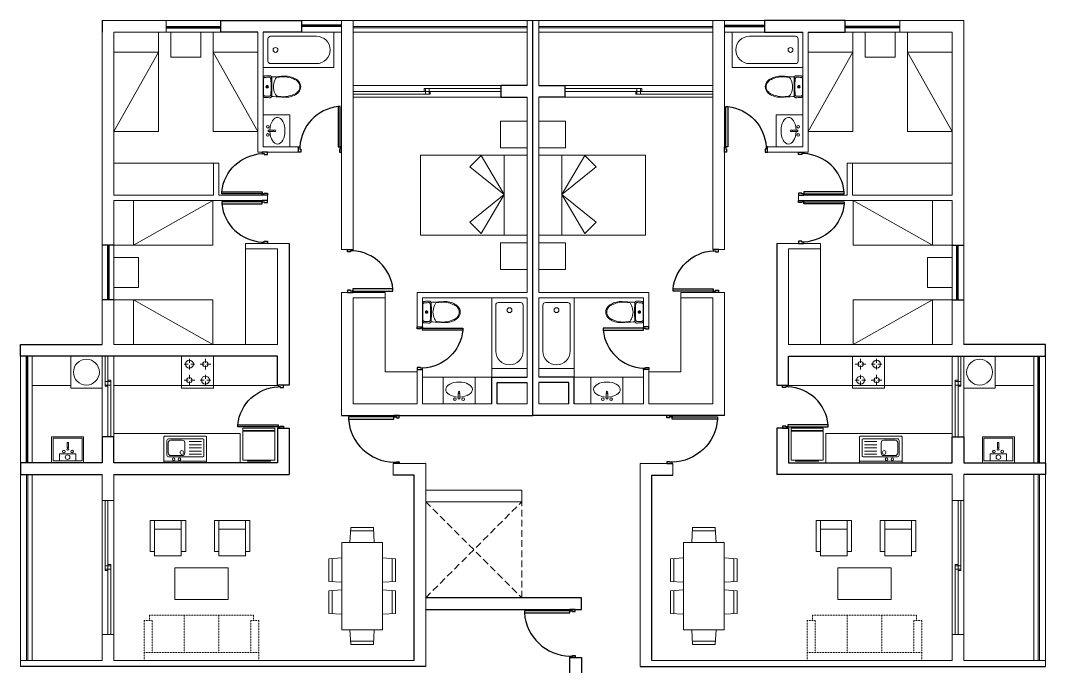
# Model space of a CAD drawing. Header units: inches. Extents: x -1527 to 2005, y 44 to 5900.
# Drawn here: x 83 to 2005, y 4688 to 5900 of the extents above; entities that cross this region are included whole.
import ezdxf

# ---------------------------------------------------------------- set-up
doc = ezdxf.new("R2010")
doc.units = ezdxf.units.IN
doc.header["$MEASUREMENT"] = 0
doc.linetypes.add('DASHED', pattern=[19.05, 12.7, -6.35])
doc.linetypes.add('HIDDEN', pattern=[0.375, 0.25, -0.125])
for name, color, linetype, lineweight in [('01 BLOQUES MUEBLES', 252, 'Continuous', 13), ('01 MUROS', 250, 'Continuous', 9), ('AR-PROYECCION', 7, 'Continuous', 9), ('MURO', 250, 'Continuous', 20)]:
    doc.layers.add(name, color=color, linetype=linetype, lineweight=lineweight)
for name, color, linetype in [('01 TEXTO SIMB.', 2, 'Continuous'), ('AR-ARTEFACTOS', 7, 'Continuous'), ('PROYECCIÓN', 250, 'DASHED'), ('PUERTA', 252, 'Continuous')]:
    doc.layers.add(name, color=color, linetype=linetype)
doc.layers.add('VIEWPORT', color=2, linetype='Continuous', lineweight=15, plot=False)

# ---------------------------------------------------------------- blocks, each defined once
blk = doc.blocks.new('ddd')
at = {"layer": '01 BLOQUES MUEBLES', "linetype": 'HIDDEN', "ltscale": 0.01}
for p, q in [((6188.1, 6399.3), (6113.1, 6399.3)), ((6128.1, 6399.3), (6128.1, 6184.3)), ((6188.1, 6384.3), (6128.1, 6384.3)), ((6188.1, 6399.3), (6188.1, 6384.3)), ((6198.1, 6389.3), (6188.1, 6389.3)), ((6198.1, 6389.3), (6198.1, 6194.3)), ((6198.1, 6324.3), (6128.1, 6324.3)), ((6198.1, 6259.3), (6128.1, 6259.3)), ((6188.1, 6199.3), (6128.1, 6199.3)), ((6188.1, 6199.3), (6188.1, 6184.3)), ((6198.1, 6194.3), (6188.1, 6194.3)), ((6188.1, 6184.3), (6113.1, 6184.3))]:
    blk.add_line(p, q, dxfattribs=at)
blk.add_lwpolyline([(6113.1, 6399.3), (6113.1, 6184.3)], dxfattribs=at)
blk = doc.blocks.new('puerta')
at = {"layer": 'PUERTA'}
for points in [[(6345.5, 7465.6), (6341.5, 7465.6), (6341.5, 7455.6), (6344, 7455.6), (6344, 7459.6), (6345.5, 7459.6)], [(6418, 7465.6), (6422, 7465.6), (6422, 7455.6), (6419.5, 7455.6), (6419.5, 7459.6), (6418, 7459.6)], [(6348, 7455.6), (6344, 7455.6), (6344, 7380.1), (6348, 7380.1)]]:
    blk.add_lwpolyline(points, close=True, dxfattribs=at)
blk.add_arc((6340, 7459.2), 79.5, 275.7126, 357.3732, dxfattribs=at)
blk = doc.blocks.new('wcc')
at = {"layer": '01 BLOQUES MUEBLES'}
for p, q in [((5840.3, 7691.8), (5840.4, 7693.8)), ((5840.4, 7691.6), (5840.3, 7691.8)), ((5840.4, 7693.8), (5840.5, 7695.8)), ((5840.4, 7691.3), (5840.4, 7691.6)), ((5840.6, 7691), (5840.4, 7691.3)), ((5840.5, 7695.8), (5840.6, 7697.7)), ((5840.6, 7697.7), (5840.7, 7699.7)), ((5840.8, 7690.7), (5840.6, 7691)), ((5840.7, 7699.7), (5840.8, 7701.7)), ((5840.8, 7702), (5840.9, 7702.3)), ((5840.8, 7701.7), (5840.8, 7702)), ((5841, 7690.4), (5840.8, 7690.7)), ((5840.9, 7702.3), (5841, 7702.6)), ((5841, 7702.6), (5841.1, 7702.9)), ((5841.3, 7690.1), (5841, 7690.4)), ((5841.1, 7702.9), (5841.3, 7703.2)), ((5841.3, 7703.2), (5841.4, 7703.5)), ((5841.6, 7689.9), (5841.3, 7690.1)), ((5841.4, 7703.5), (5841.6, 7703.9)), ((5841.6, 7703.9), (5841.9, 7704.2)), ((5842, 7689.6), (5841.6, 7689.9)), ((5841.9, 7704.2), (5842.3, 7704.5)), ((5842.4, 7689.4), (5842, 7689.6)), ((5842.3, 7704.5), (5842.6, 7704.7)), ((5842.6, 7689.4), (5842.4, 7689.4)), ((5842.4, 7685.9), (5842.6, 7689.4)), ((5842.6, 7704.7), (5842.9, 7704.8)), ((5842.6, 7689.4), (5843.1, 7689.2)), ((5842.9, 7704.8), (5843.3, 7704.9)), ((5843.1, 7693), (5843.2, 7694.7)), ((5843.1, 7692.8), (5843.1, 7693)), ((5843.2, 7692.6), (5843.1, 7692.8)), ((5843.1, 7689.2), (5843.5, 7689)), ((5843.2, 7694.7), (5843.3, 7696.4)), ((5843.3, 7692.3), (5843.2, 7692.6)), ((5843.3, 7704.9), (5843.6, 7704.9)), ((5843.3, 7698.1), (5843.4, 7699.8)), ((5843.3, 7696.4), (5843.3, 7698.1)), ((5843.5, 7692), (5843.3, 7692.3)), ((5843.4, 7699.8), (5843.5, 7701.5)), ((5843.5, 7701.5), (5843.6, 7701.8)), ((5843.7, 7691.8), (5843.5, 7692)), ((5843.5, 7689), (5844, 7688.9)), ((5843.6, 7704.9), (5843.9, 7704.9)), ((5843.6, 7702), (5843.7, 7702.3)), ((5843.6, 7701.8), (5843.6, 7702)), ((5843.7, 7702.3), (5843.8, 7702.5)), ((5844, 7691.5), (5843.7, 7691.8)), ((5843.8, 7702.5), (5843.9, 7702.8)), ((5843.9, 7704.9), (5844.2, 7705)), ((5843.9, 7702.8), (5844.1, 7703.1)), ((5844.3, 7691.3), (5844, 7691.5)), ((5844, 7688.9), (5844.3, 7688.9)), ((5844.1, 7703.1), (5844.2, 7703.4)), ((5844.2, 7705), (5860.9, 7705)), ((5844.2, 7703.4), (5844.5, 7703.7)), ((5844.6, 7691.1), (5844.3, 7691.3)), ((5844.3, 7688.9), (5857.1, 7688.5)), ((5844.5, 7703.7), (5844.8, 7704)), ((5844.9, 7690.9), (5844.6, 7691.1)), ((5844.8, 7704), (5845.1, 7704.1)), ((5845.1, 7690.9), (5844.9, 7690.9)), ((5845.1, 7704.1), (5845.4, 7704.3)), ((5845.1, 7690.9), (5845.5, 7690.7)), ((5845.4, 7704.3), (5845.6, 7704.3)), ((5845.5, 7690.7), (5845.9, 7690.6)), ((5845.6, 7704.3), (5845.9, 7704.3)), ((5845.9, 7704.3), (5846.2, 7704.3)), ((5845.9, 7690.6), (5846.3, 7690.5)), ((5846.2, 7704.3), (5846.5, 7704.4)), ((5846.3, 7690.5), (5846.5, 7690.4)), ((5846.5, 7704.4), (5860.9, 7704.4)), ((5846.5, 7690.4), (5857.6, 7690.1)), ((5857.1, 7688.5), (5860.9, 7688.5)), ((5857.6, 7690.1), (5860.9, 7690.1)), ((5858.8, 7698), (5858.7, 7697.5)), ((5858.7, 7697.5), (5858.7, 7697)), ((5858.7, 7697), (5858.9, 7696.5)), ((5858.9, 7698.4), (5858.8, 7698)), ((5859.2, 7698.9), (5858.9, 7698.4)), ((5858.9, 7696.5), (5859.2, 7696.1)), ((5859.5, 7699.2), (5859.2, 7698.9)), ((5859.2, 7696.1), (5859.6, 7695.7)), ((5859.9, 7699.5), (5859.5, 7699.2)), ((5859.6, 7695.7), (5860, 7695.5)), ((5859.9, 7698.2), (5859.7, 7697.8)), ((5859.7, 7697.8), (5859.7, 7697.4)), ((5859.7, 7697.4), (5859.7, 7697.1)), ((5859.7, 7697.1), (5859.9, 7696.8)), ((5860.4, 7699.6), (5859.9, 7699.5)), ((5860.2, 7698.5), (5859.9, 7698.2)), ((5859.9, 7696.8), (5860.2, 7696.4)), ((5860, 7695.5), (5860.4, 7695.3)), ((5860.6, 7698.7), (5860.2, 7698.5)), ((5860.2, 7696.4), (5860.5, 7696.3)), ((5860.9, 7699.7), (5860.4, 7699.6)), ((5860.4, 7695.3), (5860.9, 7695.2)), ((5860.5, 7696.3), (5860.9, 7696.2)), ((5860.9, 7698.7), (5860.6, 7698.7)), ((5860.9, 7705), (5877.7, 7704.9)), ((5860.9, 7704.4), (5875.4, 7704.3)), ((5860.9, 7699.7), (5861.5, 7699.6)), ((5860.9, 7698.7), (5861.3, 7698.7)), ((5861.4, 7696.3), (5860.9, 7696.2)), ((5861.5, 7695.3), (5860.9, 7695.2)), ((5864.2, 7690.1), (5860.9, 7690.1)), ((5864.8, 7688.5), (5860.9, 7688.5)), ((5861.3, 7698.7), (5861.7, 7698.5)), ((5861.7, 7696.4), (5861.4, 7696.3)), ((5861.5, 7699.6), (5861.9, 7699.5)), ((5861.9, 7695.5), (5861.5, 7695.3)), ((5861.7, 7698.5), (5862, 7698.2)), ((5862, 7696.8), (5861.7, 7696.4)), ((5861.9, 7699.5), (5862.3, 7699.2)), ((5862.3, 7695.7), (5861.9, 7695.5)), ((5862, 7698.2), (5862.2, 7697.8)), ((5862.2, 7697.1), (5862, 7696.8)), ((5862.2, 7697.8), (5862.2, 7697.4)), ((5862.2, 7697.4), (5862.2, 7697.1)), ((5862.3, 7699.2), (5862.7, 7698.9)), ((5862.7, 7696.1), (5862.3, 7695.7)), ((5862.7, 7698.9), (5863, 7698.4)), ((5863, 7696.5), (5862.7, 7696.1)), ((5863, 7698.4), (5863.1, 7698)), ((5863.1, 7697), (5863, 7696.5)), ((5863.1, 7698), (5863.2, 7697.5)), ((5863.2, 7697.5), (5863.1, 7697)), ((5875.4, 7690.4), (5864.2, 7690.1)), ((5877.6, 7688.8), (5864.8, 7688.5)), ((5875.4, 7704.3), (5875.7, 7704.3)), ((5875.6, 7690.5), (5875.4, 7690.4)), ((5876, 7690.6), (5875.6, 7690.5)), ((5875.7, 7704.3), (5876, 7704.3)), ((5876, 7704.3), (5876.2, 7704.3)), ((5876.4, 7690.7), (5876, 7690.6)), ((5876.2, 7704.3), (5876.5, 7704.2)), ((5876.8, 7690.8), (5876.4, 7690.7)), ((5876.5, 7704.2), (5876.8, 7704.1)), ((5876.8, 7704.1), (5877.1, 7704)), ((5877, 7690.9), (5876.8, 7690.8)), ((5877.3, 7691.1), (5877, 7690.9)), ((5877.1, 7704), (5877.4, 7703.7)), ((5877.6, 7691.3), (5877.3, 7691.1)), ((5877.4, 7703.7), (5877.6, 7703.4)), ((5877.6, 7703.4), (5877.8, 7703.1)), ((5877.9, 7691.5), (5877.6, 7691.3)), ((5877.9, 7688.9), (5877.6, 7688.8)), ((5877.7, 7704.9), (5878, 7704.9)), ((5877.8, 7703.1), (5878, 7702.8)), ((5878.2, 7691.8), (5877.9, 7691.5)), ((5878.4, 7689), (5877.9, 7688.9)), ((5878, 7704.9), (5878.3, 7704.9)), ((5878, 7702.8), (5878.1, 7702.5)), ((5878.1, 7702.5), (5878.2, 7702.3)), ((5878.2, 7702.3), (5878.3, 7702)), ((5878.4, 7692), (5878.2, 7691.8)), ((5878.3, 7704.9), (5878.6, 7704.9)), ((5878.3, 7702), (5878.3, 7701.8)), ((5878.3, 7701.8), (5878.4, 7701.5)), ((5878.4, 7701.5), (5878.5, 7699.8)), ((5878.6, 7692.3), (5878.4, 7692)), ((5878.8, 7689.1), (5878.4, 7689)), ((5878.5, 7699.8), (5878.5, 7698.1)), ((5878.5, 7698.1), (5878.6, 7696.4)), ((5878.6, 7704.9), (5879, 7704.8)), ((5878.6, 7696.4), (5878.7, 7694.7)), ((5878.7, 7692.5), (5878.6, 7692.3)), ((5878.7, 7694.7), (5878.8, 7693)), ((5878.8, 7693), (5878.7, 7692.8)), ((5878.7, 7692.8), (5878.7, 7692.5)), ((5879.3, 7689.3), (5878.8, 7689.1)), ((5879, 7704.8), (5879.3, 7704.7)), ((5879.3, 7704.7), (5879.6, 7704.5)), ((5879.5, 7689.4), (5879.3, 7689.3)), ((5879.3, 7689.3), (5879.4, 7685.9)), ((5879.9, 7689.6), (5879.5, 7689.4)), ((5879.6, 7704.5), (5880, 7704.2)), ((5880.2, 7689.9), (5879.9, 7689.6)), ((5880, 7704.2), (5880.2, 7703.9)), ((5880.2, 7703.9), (5880.5, 7703.5)), ((5880.6, 7690.1), (5880.2, 7689.9)), ((5880.5, 7703.5), (5880.6, 7703.2)), ((5880.6, 7703.2), (5880.8, 7702.9)), ((5880.9, 7690.4), (5880.6, 7690.1)), ((5880.8, 7702.9), (5880.9, 7702.5)), ((5880.9, 7702.5), (5881, 7702.2)), ((5881.1, 7690.7), (5880.9, 7690.4)), ((5881, 7702.2), (5881.1, 7701.9)), ((5881.1, 7701.9), (5881.1, 7701.7)), ((5881.1, 7701.7), (5881.2, 7699.7)), ((5881.3, 7691), (5881.1, 7690.7)), ((5881.2, 7699.7), (5881.3, 7697.7)), ((5881.3, 7697.7), (5881.4, 7695.8)), ((5881.4, 7691.3), (5881.3, 7691)), ((5881.4, 7695.8), (5881.5, 7693.8)), ((5881.5, 7691.6), (5881.4, 7691.3)), ((5881.5, 7693.8), (5881.5, 7691.8)), ((5881.5, 7691.8), (5881.5, 7691.6)), ((5841.2, 7664.9), (5841.4, 7670.4)), ((5841.4, 7670.4), (5842, 7675.9)), ((5842, 7675.9), (5842.3, 7681.3)), ((5842.3, 7681.3), (5842.4, 7685.9)), ((5842.5, 7671.5), (5842.3, 7668.5)), ((5842.8, 7674.6), (5842.5, 7671.5)), ((5843.2, 7677.5), (5842.8, 7674.6)), ((5843.8, 7680.2), (5843.2, 7677.5)), ((5846.2, 7681.7), (5843.8, 7680.2)), ((5848.6, 7682.8), (5846.2, 7681.7)), ((5851.7, 7684), (5848.6, 7682.8)), ((5854.7, 7684.8), (5851.7, 7684)), ((5857.8, 7685.3), (5854.7, 7684.8)), ((5860.9, 7685.5), (5857.8, 7685.3)), ((5860.9, 7685.5), (5864.1, 7685.3)), ((5864.1, 7685.3), (5867.1, 7684.8)), ((5867.1, 7684.8), (5870.2, 7684)), ((5870.2, 7684), (5873.3, 7682.8)), ((5873.3, 7682.8), (5875.6, 7681.7)), ((5875.6, 7681.7), (5878.1, 7680.2)), ((5878.1, 7680.2), (5878.7, 7677.5)), ((5878.7, 7677.5), (5879.1, 7674.6)), ((5879.1, 7674.6), (5879.4, 7671.5)), ((5879.4, 7685.9), (5879.6, 7681.3)), ((5879.4, 7671.5), (5879.6, 7668.5)), ((5879.6, 7681.3), (5879.9, 7675.9)), ((5879.9, 7675.9), (5880.4, 7670.4)), ((5880.4, 7670.4), (5880.7, 7664.9)), ((5841.2, 7662.2), (5841.2, 7664.9)), ((5841.3, 7659.5), (5841.2, 7662.2)), ((5841.6, 7656.9), (5841.3, 7659.5)), ((5842.1, 7654.2), (5841.6, 7656.9)), ((5842.8, 7651.6), (5842.1, 7654.2)), ((5842.3, 7668.5), (5842.3, 7665.6)), ((5842.3, 7665.6), (5842.5, 7662.6)), ((5842.5, 7662.6), (5842.8, 7659.8)), ((5842.8, 7659.8), (5843.5, 7656.5)), ((5843.7, 7649.1), (5842.8, 7651.6)), ((5843.5, 7656.5), (5844.5, 7653)), ((5844.5, 7653), (5845.4, 7650.5)), ((5845.4, 7650.5), (5846.4, 7648.1)), ((5876.5, 7650.5), (5875.5, 7648)), ((5877.4, 7652.9), (5876.5, 7650.5)), ((5878.3, 7656.4), (5877.4, 7652.9)), ((5879.1, 7651.6), (5878.2, 7649.1)), ((5879, 7659.8), (5878.3, 7656.4)), ((5879.4, 7662.6), (5879, 7659.8)), ((5879.8, 7654.2), (5879.1, 7651.6)), ((5879.6, 7665.6), (5879.4, 7662.6)), ((5879.6, 7668.5), (5879.6, 7665.6)), ((5880.2, 7656.9), (5879.8, 7654.2)), ((5880.6, 7659.5), (5880.2, 7656.9)), ((5880.7, 7662.2), (5880.6, 7659.5)), ((5880.7, 7664.9), (5880.7, 7662.2)), ((5844.7, 7646.7), (5843.7, 7649.1)), ((5846, 7644.3), (5844.7, 7646.7)), ((5847.4, 7642.1), (5846, 7644.3)), ((5846.4, 7648.1), (5847.3, 7645.9)), ((5847.3, 7645.9), (5848.3, 7643.9)), ((5849.2, 7640), (5847.4, 7642.1)), ((5848.3, 7643.9), (5849.5, 7642)), ((5851.1, 7638.2), (5849.2, 7640)), ((5849.5, 7642), (5851, 7640.3)), ((5851, 7640.3), (5852.7, 7638.9)), ((5853.3, 7636.6), (5851.1, 7638.2)), ((5852.7, 7638.9), (5854.6, 7637.7)), ((5855.7, 7635.4), (5853.3, 7636.6)), ((5854.6, 7637.7), (5856.6, 7636.8)), ((5858.3, 7634.7), (5855.7, 7635.4)), ((5856.6, 7636.8), (5858.8, 7636.3)), ((5860.9, 7634.4), (5858.3, 7634.7)), ((5858.8, 7636.3), (5860.9, 7636.2)), ((5863, 7636.3), (5860.9, 7636.2)), ((5863.6, 7634.7), (5860.9, 7634.4)), ((5865.2, 7636.8), (5863, 7636.3)), ((5866.2, 7635.4), (5863.6, 7634.7)), ((5867.2, 7637.7), (5865.2, 7636.8)), ((5868.5, 7636.6), (5866.2, 7635.4)), ((5869.1, 7638.9), (5867.2, 7637.7)), ((5870.8, 7638.2), (5868.5, 7636.6)), ((5870.8, 7640.3), (5869.1, 7638.9)), ((5872.3, 7642), (5870.8, 7640.3)), ((5872.7, 7640), (5870.8, 7638.2)), ((5873.5, 7643.9), (5872.3, 7642)), ((5874.4, 7642.1), (5872.7, 7640)), ((5874.6, 7645.9), (5873.5, 7643.9)), ((5875.9, 7644.3), (5874.4, 7642.1)), ((5875.5, 7648), (5874.6, 7645.9)), ((5877.2, 7646.6), (5875.9, 7644.3)), ((5878.2, 7649.1), (5877.2, 7646.6))]:
    blk.add_line(p, q, dxfattribs=at)
blk = doc.blocks.new('lavamanoss')
at = {"layer": '01 BLOQUES MUEBLES'}
for p, q in [((5937.7, 7604.3), (5937.7, 7607.3)), ((5937.7, 7607.3), (5947.7, 7607.3)), ((5947.7, 7604.3), (5937.7, 7604.3)), ((5947.7, 7607.3), (5947.7, 7605.8)), ((5947.7, 7605.8), (5947.7, 7604.3))]:
    blk.add_line(p, q, dxfattribs=at)
blk.add_lwpolyline([(5906.9, 7635.6), (5906.9, 7575.6), (5956.9, 7575.6), (5956.9, 7635.6)], close=True, dxfattribs=at)
for centre, radius in [((5948.2, 7613.5), 2.5), ((5935, 7605.8), 1.61), ((5948.2, 7598), 2.5)]:
    blk.add_circle(centre, radius, dxfattribs=at)
blk.add_ellipse((5930.2, 7605.8), major_axis=(0, -25), ratio=0.565157, start_param=1.634018, end_param=7.79076, dxfattribs=at)
blk = doc.blocks.new('tina')
at = {"layer": '01 BLOQUES MUEBLES'}
blk.add_lwpolyline([(5757.6, 7708.3), (5757.6, 7575.6), (5823.9, 7575.6), (5823.9, 7708.3)], close=True, dxfattribs=at)
blk.add_lwpolyline([(5765.1, 7694.7), (5765.1, 7608.4, 0.999997), (5816.4, 7608.4), (5816.4, 7694.7, 0.414214), (5811.6, 7699.4), (5769.9, 7699.4, 0.414214)], format="xyb", close=True, dxfattribs=at)
blk.add_circle((5790.8, 7685.2), 4.55, dxfattribs=at)
blk = doc.blocks.new('Sofá 1 cuerpo')
at = {"layer": '01 BLOQUES MUEBLES'}
for points in [[(2459.9, 3659), (2449.9, 3659), (2449.9, 3589), (2459.9, 3589), (2459.9, 3659)], [(2519.9, 3659), (2529.9, 3659), (2529.9, 3589), (2519.9, 3589), (2519.9, 3659)]]:
    blk.add_lwpolyline(points, dxfattribs=at)
for points in [[(2519.9, 3639), (2459.9, 3639), (2459.9, 3659), (2519.9, 3659)], [(2519.9, 3579), (2459.9, 3579), (2459.9, 3639), (2519.9, 3639)]]:
    blk.add_lwpolyline(points, close=True, dxfattribs=at)
blk = doc.blocks.new('_Lavaplatos_50x80')
at = {"layer": '01 BLOQUES MUEBLES'}
for p, q in [((0.03, -0.8), (0.03, 0)), ((0.11, -0.73), (0.11, -0.085)), ((0.135, -0.34), (0.135, -0.13)), ((0.14, -0.055), (0.42, -0.055)), ((0.185, -0.08), (0.375, -0.08)), ((0.425, -0.13), (0.425, -0.34)), ((0.45, -0.085), (0.45, -0.385)), ((0.16, -0.704), (0.16, -0.474)), ((0.375, -0.39), (0.185, -0.39)), ((0.22, -0.704), (0.22, -0.474)), ((0.28, -0.704), (0.28, -0.474)), ((0.34, -0.704), (0.34, -0.474)), ((0.4, -0.704), (0.4, -0.474)), ((0.45, -0.385), (0.45, -0.73)), ((0.43, -0.75), (0.13, -0.75))]:
    blk.add_line(p, q, dxfattribs=at)
blk.add_lwpolyline([(0.48, -0.8), (0, -0.8), (0, 0), (0.48, 0, -0.414214), (0.5, -0.02), (0.5, -0.78, -0.414214)], format="xyb", close=True, dxfattribs=at)
for centre, radius in [((0.068, -0.18), 0.0232), ((0.068, -0.29), 0.0232), ((0.193, -0.336), 0.035)]:
    blk.add_circle(centre, radius, dxfattribs=at)
for centre, radius, start, end in [((0.14, -0.085), 0.03, 90, 180), ((0.185, -0.13), 0.05, 90, 180), ((0.375, -0.13), 0.05, 0, 90), ((0.42, -0.085), 0.03, 0, 90), ((0.185, -0.34), 0.05, 180, 270), ((0.375, -0.34), 0.05, 270, 0), ((0.13, -0.73), 0.02, 180, 270), ((0.43, -0.73), 0.02, 270, 0)]:
    blk.add_arc(centre, radius, start, end, dxfattribs=at)
blk = doc.blocks.new('_Cocina_1')
at = {"layer": '01 BLOQUES MUEBLES', "ltscale": 0.02}
for p, q in [((-0.6, -0.3), (-0.6, 0.3)), ((-0.6, 0.3), (0, 0.3)), ((-0.45, 0.175), (-0.45, 0.25)), ((-0.45, 0.175), (-0.45, 0.25)), ((-0.45, 0.175), (-0.45, 0.25)), ((-0.45, 0.175), (-0.45, 0.25)), ((-0.45, 0.175), (-0.45, 0.25)), ((-0.15, 0.175), (-0.15, 0.25)), ((0, 0.3), (0, -0.3)), ((-0.55, 0.15), (-0.475, 0.15)), ((-0.55, 0.15), (-0.475, 0.15)), ((-0.55, 0.15), (-0.475, 0.15)), ((-0.55, 0.15), (-0.475, 0.15)), ((-0.55, 0.15), (-0.475, 0.15)), ((-0.45, 0.05), (-0.45, 0.125)), ((-0.45, 0.05), (-0.45, 0.125)), ((-0.45, 0.05), (-0.45, 0.125)), ((-0.45, 0.05), (-0.45, 0.125)), ((-0.45, 0.05), (-0.45, 0.125)), ((-0.425, 0.15), (-0.35, 0.15)), ((-0.425, 0.15), (-0.35, 0.15)), ((-0.425, 0.15), (-0.35, 0.15)), ((-0.425, 0.15), (-0.35, 0.15)), ((-0.425, 0.15), (-0.35, 0.15)), ((-0.25, 0.15), (-0.175, 0.15)), ((-0.25, 0.15), (-0.175, 0.15)), ((-0.25, 0.15), (-0.175, 0.15)), ((-0.25, 0.15), (-0.175, 0.15)), ((-0.25, 0.15), (-0.175, 0.15)), ((-0.15, 0.125), (-0.15, 0.05)), ((-0.05, 0.15), (-0.125, 0.15)), ((-0.55, -0.15), (-0.475, -0.15)), ((-0.55, -0.15), (-0.475, -0.15)), ((-0.55, -0.15), (-0.475, -0.15)), ((-0.55, -0.15), (-0.475, -0.15)), ((-0.55, -0.15), (-0.475, -0.15)), ((-0.45, -0.125), (-0.45, -0.05)), ((-0.45, -0.125), (-0.45, -0.05)), ((-0.45, -0.125), (-0.45, -0.05)), ((-0.45, -0.125), (-0.45, -0.05)), ((-0.45, -0.125), (-0.45, -0.05)), ((-0.45, -0.25), (-0.45, -0.175)), ((-0.45, -0.25), (-0.45, -0.175)), ((-0.45, -0.25), (-0.45, -0.175)), ((-0.45, -0.25), (-0.45, -0.175)), ((-0.45, -0.25), (-0.45, -0.175)), ((-0.425, -0.15), (-0.35, -0.15)), ((-0.425, -0.15), (-0.35, -0.15)), ((-0.425, -0.15), (-0.35, -0.15)), ((-0.425, -0.15), (-0.35, -0.15)), ((-0.425, -0.15), (-0.35, -0.15)), ((-0.25, -0.15), (-0.175, -0.15)), ((-0.25, -0.15), (-0.175, -0.15)), ((-0.25, -0.15), (-0.175, -0.15)), ((-0.25, -0.15), (-0.175, -0.15)), ((-0.25, -0.15), (-0.175, -0.15)), ((-0.15, -0.125), (-0.15, -0.05)), ((-0.15, -0.125), (-0.15, -0.05)), ((-0.15, -0.125), (-0.15, -0.05)), ((-0.15, -0.125), (-0.15, -0.05)), ((-0.15, -0.125), (-0.15, -0.05)), ((-0.15, -0.175), (-0.15, -0.25)), ((-0.125, -0.15), (-0.05, -0.15)), ((-0.125, -0.15), (-0.05, -0.15)), ((-0.125, -0.15), (-0.05, -0.15)), ((-0.125, -0.15), (-0.05, -0.15)), ((-0.125, -0.15), (-0.05, -0.15)), ((0, -0.3), (-0.6, -0.3)), ((0, -0.3), (-0.6, -0.3)), ((0, -0.3), (-0.6, -0.3)), ((0, -0.3), (-0.6, -0.3)), ((0, -0.3), (-0.6, -0.3))]:
    blk.add_line(p, q, dxfattribs=at)
for centre, radius in [((-0.45, 0.15), 0.05), ((-0.45, 0.15), 0.05), ((-0.45, 0.15), 0.05), ((-0.45, 0.15), 0.05), ((-0.45, 0.15), 0.05), ((-0.15, 0.15), 0.075), ((-0.15, 0.15), 0.075), ((-0.15, 0.15), 0.075), ((-0.15, 0.15), 0.075), ((-0.15, 0.15), 0.075), ((-0.45, -0.15), 0.075), ((-0.45, -0.15), 0.075), ((-0.45, -0.15), 0.075), ((-0.45, -0.15), 0.075), ((-0.45, -0.15), 0.075), ((-0.15, -0.15), 0.05), ((-0.15, -0.15), 0.05), ((-0.15, -0.15), 0.05), ((-0.15, -0.15), 0.05), ((-0.15, -0.15), 0.05)]:
    blk.add_circle(centre, radius, dxfattribs=at)
blk = doc.blocks.new('lav')
at = {"layer": '01 BLOQUES MUEBLES'}
for p, q in [((53035.9, -1515.9), (53035.9, -1455.9)), ((53035.9, -1455.9), (53040.4, -1455.9)), ((53040.4, -1515.9), (53040.4, -1455.9)), ((53041.4, -1515.9), (53041.4, -1455.9)), ((53041.4, -1455.9), (53095.9, -1455.9)), ((53095.9, -1455.9), (53095.9, -1515.9)), ((53097.6, -1464.8), (53095.9, -1464.8)), ((53097.6, -1507.9), (53097.6, -1464.8)), ((53035.9, -1515.9), (53040.4, -1515.9)), ((53095.9, -1515.9), (53041.4, -1515.9)), ((53095.9, -1507.9), (53097.6, -1507.9))]:
    blk.add_line(p, q, dxfattribs=at)
blk = doc.blocks.new('puerta3')
at = {"layer": 'PUERTA'}
for points in [[(6322.7, 7702.4), (6325.2, 7702.4), (6325.2, 7707.4), (6326.7, 7707.4), (6326.7, 7712.4), (6322.7, 7712.4)], [(6412.7, 7702.4), (6410.2, 7702.4), (6410.2, 7707.4), (6409.2, 7707.4), (6409.2, 7712.4), (6412.7, 7712.4)], [(6329.2, 7702.4), (6325.2, 7702.4), (6325.2, 7617.4), (6329.2, 7617.4)]]:
    blk.add_lwpolyline(points, close=True, dxfattribs=at)
blk.add_arc((6322.9, 7704.6), 87.4, 274.1495, 358.5881, dxfattribs=at)
blk = doc.blocks.new('lavatorio loggia')
at = {"layer": '01 BLOQUES MUEBLES'}
for p, q in [((-6171.9, -1652.1), (-6220.7, -1652.1)), ((-6220.7, -1652.1), (-6220.7, -1712.1)), ((-6171.9, -1712.1), (-6171.9, -1652.1)), ((-6174.5, -1654.7), (-6217.1, -1654.7)), ((-6217.1, -1654.7), (-6217.1, -1709.5)), ((-6217.1, -1667), (-6204.1, -1667)), ((-6217.1, -1697.2), (-6217.1, -1667)), ((-6204.1, -1667), (-6204.1, -1697.2)), ((-6174.5, -1709.5), (-6174.5, -1654.7)), ((-6192.7, -1684), (-6192.7, -1681)), ((-6192.7, -1681), (-6182.7, -1681)), ((-6192.7, -1684), (-6192.7, -1681)), ((-6192.7, -1681), (-6182.7, -1681)), ((-6182.7, -1684), (-6192.7, -1684)), ((-6182.7, -1684), (-6192.7, -1684)), ((-6182.7, -1681), (-6182.7, -1682.5)), ((-6182.7, -1681), (-6182.7, -1682.5)), ((-6182.7, -1682.5), (-6182.7, -1684)), ((-6182.7, -1682.5), (-6182.7, -1684)), ((-6204.1, -1697.2), (-6217.1, -1697.2)), ((-6217.1, -1709.5), (-6174.5, -1709.5)), ((-6220.7, -1712.1), (-6171.9, -1712.1))]:
    blk.add_line(p, q, dxfattribs=at)
for centre, radius in [((-6210.2, -1682.1), 4.32), ((-6199.5, -1675), 2.5), ((-6199.5, -1690.4), 2.5), ((-6195.5, -1682.5), 1.61)]:
    blk.add_circle(centre, radius, dxfattribs=at)

msp = doc.modelspace()

# ---------------------------------------------------------------- linework, layer by layer
at = {"color": 0, "lineweight": 25}
msp.add_line((236.2, 5899.5), (236.2, 5877.5), dxfattribs=at)
at = {"layer": '01 BLOQUES MUEBLES', "color": 0, "ltscale": 25}
for p, q in [((258.2, 5691.6), (341.9, 5840.3)), ((528.2, 5691.6), (444.6, 5840.3)), ((1560.2, 5691.6), (1643.9, 5840.3)), ((1830.2, 5691.6), (1746.6, 5840.3)), ((444.2, 5561.9), (295.4, 5478.2)), ((1644.3, 5561.9), (1793.1, 5478.2)), ((444.2, 5291.9), (295.4, 5375.6)), ((1644.3, 5291.9), (1793.1, 5375.6))]:
    msp.add_line(p, q, dxfattribs=at)
at = {"layer": '01 BLOQUES MUEBLES', "color": 0}
for p, q in [((947.1, 5646.1), (925.9, 5624.9)), ((990.1, 5573.1), (947.1, 5646.1)), ((1098.4, 5573.1), (1141.4, 5646.1)), ((1141.4, 5646.1), (1162.6, 5624.9)), ((925.9, 5624.9), (990.1, 5573.1)), ((1162.6, 5624.9), (1098.4, 5573.1)), ((925.9, 5521.3), (990.1, 5573.1)), ((990.1, 5573.1), (947.1, 5500.1)), ((1098.4, 5573.1), (1141.4, 5500.1)), ((1162.6, 5521.3), (1098.4, 5573.1)), ((947.1, 5500.1), (925.9, 5521.3)), ((1141.4, 5500.1), (1162.6, 5521.3)), ((702.5, 4942.2), (745, 4942.2)), ((1386, 4942.2), (1343.5, 4942.2)), ((667.4, 4847.5), (667.4, 4890)), ((780.1, 4847.5), (780.1, 4890)), ((1308.4, 4847.5), (1308.4, 4890)), ((1421.1, 4847.5), (1421.1, 4890)), ((667.4, 4787.4), (667.4, 4829.9)), ((780.1, 4787.4), (780.1, 4829.9)), ((1308.4, 4787.4), (1308.4, 4829.9)), ((1421.1, 4787.4), (1421.1, 4829.9)), ((702.5, 4735.2), (745, 4735.2)), ((1386, 4735.2), (1343.5, 4735.2))]:
    msp.add_line(p, q, dxfattribs=at)
for points in [[(258.2, 5877.5), (341.9, 5877.5), (341.9, 5691.6), (258.2, 5691.6)], [(365.4, 5831), (421.1, 5831), (421.1, 5877.5), (365.4, 5877.5)], [(1723.1, 5831), (1667.4, 5831), (1667.4, 5877.5), (1723.1, 5877.5)], [(1830.2, 5877.5), (1746.6, 5877.5), (1746.6, 5691.6), (1830.2, 5691.6)], [(983.2, 5710.9), (1033.2, 5710.9), (1033.2, 5660.9), (983.2, 5660.9)], [(1105.2, 5710.9), (1055.2, 5710.9), (1055.2, 5660.9), (1105.2, 5660.9)], [(1033.2, 5496.6), (833.2, 5496.6), (833.2, 5646.6), (1033.2, 5646.6)], [(1055.2, 5496.6), (1255.2, 5496.6), (1255.2, 5646.6), (1055.2, 5646.6)], [(983.2, 5432.4), (1033.2, 5432.4), (1033.2, 5482.4), (983.2, 5482.4)], [(1105.2, 5432.4), (1055.2, 5432.4), (1055.2, 5482.4), (1105.2, 5482.4)], [(304.7, 5399), (304.7, 5454.8), (258.2, 5454.8), (258.2, 5399)], [(1783.8, 5399), (1783.8, 5454.8), (1830.2, 5454.8), (1830.2, 5399)], [(258.2, 5291.9), (258.2, 5375.6), (444.2, 5375.6), (444.2, 5291.9)], [(1830.2, 5291.9), (1830.2, 5375.6), (1644.3, 5375.6), (1644.3, 5291.9)], [(177.8, 5269.9), (236.2, 5269.9), (236.2, 5209.9), (177.8, 5209.9)], [(1910.7, 5269.9), (1852.2, 5269.9), (1852.2, 5209.9), (1910.7, 5209.9)], [(745, 4948.3), (702.5, 4948.3), (700.8, 4920.7), (746.7, 4920.7)], [(1343.5, 4948.3), (1386, 4948.3), (1387.7, 4920.7), (1341.8, 4920.7)], [(685.6, 4756.7), (685.6, 4920.7), (761.9, 4920.7), (761.9, 4756.7)], [(1402.9, 4756.7), (1402.9, 4920.7), (1326.6, 4920.7), (1326.6, 4756.7)], [(661.4, 4890), (661.4, 4847.5), (685.6, 4846), (685.6, 4891.5)], [(786.2, 4890), (786.2, 4847.5), (761.9, 4846), (761.9, 4891.5)], [(1302.3, 4890), (1302.3, 4847.5), (1326.6, 4846), (1326.6, 4891.5)], [(1427.1, 4890), (1427.1, 4847.5), (1402.9, 4846), (1402.9, 4891.5)], [(472.7, 4873.2), (372.7, 4873.2), (372.7, 4813.2), (472.7, 4813.2)], [(1615.7, 4873.2), (1715.7, 4873.2), (1715.7, 4813.2), (1615.7, 4813.2)], [(661.4, 4829.9), (661.4, 4787.4), (685.6, 4785.9), (685.6, 4831.4)], [(786.2, 4829.9), (786.2, 4787.4), (761.9, 4785.9), (761.9, 4831.4)], [(1302.3, 4829.9), (1302.3, 4787.4), (1326.6, 4785.9), (1326.6, 4831.4)], [(1427.1, 4829.9), (1427.1, 4787.4), (1402.9, 4785.9), (1402.9, 4831.4)], [(745, 4729.1), (702.5, 4729.1), (700.8, 4756.7), (746.7, 4756.7)], [(1343.5, 4729.1), (1386, 4729.1), (1387.7, 4756.7), (1341.8, 4756.7)]]:
    msp.add_lwpolyline(points, close=True, dxfattribs=at)
at = {"layer": '01 BLOQUES MUEBLES', "color": 0, "ltscale": 25}
for points in [[(258.2, 5877.5), (341.9, 5877.5), (341.9, 5691.6), (258.2, 5691.6)], [(528.2, 5877.5), (444.6, 5877.5), (444.6, 5691.6), (528.2, 5691.6)], [(1560.2, 5877.5), (1643.9, 5877.5), (1643.9, 5691.6), (1560.2, 5691.6)], [(1830.2, 5877.5), (1746.6, 5877.5), (1746.6, 5691.6), (1830.2, 5691.6)], [(258.2, 5561.9), (258.2, 5478.2), (444.2, 5478.2), (444.2, 5561.9)], [(1830.2, 5561.9), (1830.2, 5478.2), (1644.3, 5478.2), (1644.3, 5561.9)], [(258.2, 5291.9), (258.2, 5375.6), (444.2, 5375.6), (444.2, 5291.9)], [(1830.2, 5291.9), (1830.2, 5375.6), (1644.3, 5375.6), (1644.3, 5291.9)]]:
    msp.add_lwpolyline(points, close=True, dxfattribs=at)
for points in [[(258.2, 5840.3), (341.9, 5840.3)], [(528.2, 5840.3), (444.6, 5840.3)], [(1560.2, 5840.3), (1643.9, 5840.3)], [(1830.2, 5840.3), (1746.6, 5840.3)], [(445.1, 5631.9), (258.2, 5631.9)], [(1643.4, 5631.9), (1830.2, 5631.9)], [(295.4, 5561.9), (295.4, 5478.2)], [(1793.1, 5561.9), (1793.1, 5478.2)], [(505.2, 5471.4), (505.2, 5291.9)], [(1583.2, 5471.4), (1583.2, 5291.9)], [(295.4, 5291.9), (295.4, 5375.6)], [(827.2, 5240.5), (767.2, 5240.5), (767.2, 5379.4)], [(1261.2, 5240.5), (1321.2, 5240.5), (1321.2, 5379.4)], [(1793.1, 5291.9), (1793.1, 5375.6)], [(837.2, 5230.5), (966.9, 5230.5), (966.9, 5230.5)], [(966.9, 5246.7), (966.9, 5230.5)], [(1121.6, 5246.7), (1121.6, 5230.5)], [(1251.2, 5230.5), (1121.6, 5230.5), (1121.6, 5230.5)]]:
    msp.add_lwpolyline(points, dxfattribs=at)
at = {"layer": '01 BLOQUES MUEBLES', "color": 0}
for points in [[(990.1, 5646.6), (990.1, 5496.6)], [(1098.4, 5646.6), (1098.4, 5496.6)], [(177.8, 5214.9), (105.2, 5214.9)], [(258.2, 5214.9), (258.2, 5214.9), (258.2, 5214.9), (258.2, 5214.9), (258.2, 5214.9), (258.2, 5214.9), (505.2, 5214.9), (505.2, 5214.9), (565.2, 5214.9)], [(1830.2, 5214.9), (1830.2, 5214.9), (1830.2, 5214.9), (1830.2, 5214.9), (1830.2, 5214.9), (1830.2, 5214.9), (1583.2, 5214.9), (1583.2, 5214.9), (1523.2, 5214.9)], [(1910.7, 5214.9), (1983.2, 5214.9)], [(495.2, 5069.9), (495.2, 5124.9), (258.2, 5124.9), (258.2, 5124.9)], [(1593.2, 5069.9), (1593.2, 5124.9), (1830.2, 5124.9), (1830.2, 5124.9)]]:
    msp.add_lwpolyline(points, dxfattribs=at)
for centre in [(206.8, 5239.9), (1881.7, 5239.9)]:
    msp.add_circle(centre, 24.3, dxfattribs=at)
at = {"layer": '01 MUROS', "color": 0}
for p, q in [((83.2, 5269.9), (83.2, 5069.9)), ((105.2, 5069.9), (105.2, 5269.9)), ((1983.2, 5069.9), (1983.2, 5269.9)), ((2005.2, 5269.9), (2005.2, 5069.9)), ((843.2, 5071.6), (843.2, 5071.6)), ((1245.2, 5071.6), (1245.2, 5071.6)), ((83.2, 5047.9), (83.2, 4698.8)), ((105.2, 4698.8), (105.2, 5047.9)), ((1983.2, 4698.8), (1983.2, 5047.9)), ((2005.2, 5047.9), (2005.2, 4698.8))]:
    msp.add_line(p, q, dxfattribs=at)
for points in [[(356.2, 5899.5), (458.9, 5899.5)], [(610.2, 5899.5), (685.2, 5899.5)], [(707.2, 5899.5), (1033.2, 5899.5)], [(707.2, 5888.5), (1033.2, 5888.5)], [(707.2, 5886), (1033.2, 5886)], [(1381.2, 5899.5), (1055.2, 5899.5)], [(1381.2, 5888.5), (1055.2, 5888.5)], [(1381.2, 5886), (1055.2, 5886)], [(1478.2, 5899.5), (1403.2, 5899.5)], [(1732.2, 5899.5), (1629.6, 5899.5)], [(356.2, 5877.5), (458.9, 5877.5)], [(610.2, 5877.5), (685.2, 5877.5)], [(707.2, 5877.5), (1033.2, 5877.5)], [(1381.2, 5877.5), (1055.2, 5877.5)], [(1478.2, 5877.5), (1403.2, 5877.5)], [(1732.2, 5877.5), (1629.6, 5877.5)], [(707.2, 5777.5), (984.2, 5777.5)], [(1381.2, 5777.5), (1104.2, 5777.5)], [(984.2, 5755.5), (707.2, 5755.5)], [(1104.2, 5755.5), (1381.2, 5755.5)], [(236.2, 5375.6), (236.2, 5478.2)], [(258.2, 5375.6), (258.2, 5478.2)], [(1830.2, 5375.6), (1830.2, 5478.2)], [(1852.2, 5375.6), (1852.2, 5478.2)], [(258.2, 5269.9), (258.2, 5118.9)], [(1830.2, 5269.9), (1830.2, 5118.9)], [(236.2, 5264.9), (236.2, 5118.9)], [(1852.2, 5264.9), (1852.2, 5118.9)], [(94.2, 4698.8), (94.2, 5047.9)], [(96.7, 4698.8), (96.7, 5047.9)], [(1991.7, 4698.8), (1991.7, 5047.9)], [(1994.2, 4698.8), (1994.2, 5047.9)], [(236.2, 4747.8), (236.2, 4998.9)], [(258.2, 4747.8), (258.2, 4998.9)], [(1830.2, 4747.8), (1830.2, 4998.9)], [(1852.2, 4747.8), (1852.2, 4998.9)]]:
    msp.add_lwpolyline(points, dxfattribs=at)
at = {"layer": 'MURO', "color": 0}
for p, q in [((458.9, 5899.5), (458.9, 5899.5)), ((458.9, 5899.5), (458.9, 5899.5)), ((1629.6, 5899.5), (1629.6, 5899.5)), ((1629.6, 5899.5), (1629.6, 5899.5)), ((707.2, 5777.5), (707.2, 5844.4)), ((1381.2, 5777.5), (1381.2, 5844.4)), ((707.2, 5469.9), (707.2, 5777.5)), ((1381.2, 5469.9), (1381.2, 5777.5)), ((258.2, 5478.2), (258.2, 5561.9)), ((1830.2, 5478.2), (1830.2, 5561.9)), ((565.2, 5471.4), (565.2, 5291.9)), ((1523.2, 5471.4), (1523.2, 5291.9)), ((685.2, 5158.5), (685.2, 5389.4)), ((1403.2, 5158.5), (1403.2, 5389.4)), ((236.2, 5375.6), (236.2, 5291.9)), ((258.2, 5291.9), (258.2, 5375.6)), ((837.2, 5325.2), (837.2, 5379.4)), ((837.2, 5379.4), (1033.2, 5379.4)), ((1033.2, 5379.4), (1033.2, 5230.5)), ((1251.2, 5379.4), (1055.2, 5379.4)), ((1055.2, 5379.4), (1055.2, 5230.5)), ((1251.2, 5325.2), (1251.2, 5379.4)), ((1830.2, 5291.9), (1830.2, 5375.6)), ((1852.2, 5375.6), (1852.2, 5291.9)), ((565.2, 5291.9), (258.2, 5291.9)), ((1523.2, 5291.9), (1830.2, 5291.9)), ((236.2, 5266.9), (236.2, 5266.9)), ((1852.2, 5266.9), (1852.2, 5266.9)), ((843.2, 4687.8), (843.2, 5068.5)), ((1245.2, 4687.8), (1245.2, 5068.5)), ((1023.2, 5018.8), (843.2, 5018.8)), ((1023.2, 5010.6), (1023.2, 5018.8)), ((1023.2, 4996.8), (1023.2, 5010.6)), ((1023.2, 5010.6), (1023.2, 5010.6)), ((843.2, 4996.8), (1023.2, 4996.8))]:
    msp.add_line(p, q, dxfattribs=at)
at = {"layer": 'MURO', "color": 0, "lineweight": 25}
for p, q in [((236.2, 5118.9), (236.2, 5069.9)), ((258.2, 5118.9), (236.2, 5118.9)), ((258.2, 5069.9), (258.2, 5118.9)), ((1830.2, 5069.9), (1830.2, 5118.9)), ((1830.2, 5118.9), (1852.2, 5118.9)), ((1852.2, 5118.9), (1852.2, 5069.9)), ((821.2, 5046.5), (782.3, 5046.5)), ((821.2, 4698.8), (821.2, 5046.5)), ((1267.2, 4698.8), (1267.2, 5046.5)), ((1267.2, 5046.5), (1306.2, 5046.5)), ((1135.2, 4816.8), (843.2, 4816.8)), ((1135.2, 4794.8), (1135.2, 4816.8)), ((843.2, 4794.8), (1135.2, 4794.8)), ((1113.2, 4378.8), (1113.2, 4704.8)), ((1113.2, 4704.8), (1135.2, 4704.8)), ((1135.2, 4704.8), (1135.2, 4356.8))]:
    msp.add_line(p, q, dxfattribs=at)
at = {"layer": 'MURO', "color": 0}
for points in [[(356.2, 5877.5), (356.2, 5899.5), (236.2, 5899.5), (236.2, 5758.2), (236.2, 5478.2)], [(707.2, 5844.4), (707.2, 5899.5), (685.2, 5899.5), (685.2, 5730.5)], [(1044.2, 5899.5), (1044.2, 5899.5), (1033.2, 5899.5), (1033.2, 5777.5)], [(1044.2, 5899.5), (1044.2, 5899.5), (1055.2, 5899.5), (1055.2, 5777.5)], [(1381.2, 5844.4), (1381.2, 5899.5), (1403.2, 5899.5), (1403.2, 5730.5)], [(1732.2, 5877.5), (1732.2, 5899.5), (1852.2, 5899.5), (1852.2, 5758.2), (1852.2, 5478.2)], [(445.1, 5571.9), (258.2, 5571.9), (258.2, 5655.6), (258.2, 5877.5), (356.2, 5877.5)], [(538.2, 5877.5), (538.2, 5662.4), (604.7, 5662.4), (604.7, 5652.4), (528.2, 5652.4), (528.2, 5673.4), (528.2, 5673.4), (528.2, 5877.5)], [(1550.2, 5877.5), (1550.2, 5662.4), (1483.8, 5662.4), (1483.8, 5652.4), (1560.2, 5652.4), (1560.2, 5673.4), (1560.2, 5673.4), (1560.2, 5877.5)], [(1643.4, 5571.9), (1830.2, 5571.9), (1830.2, 5655.6), (1830.2, 5877.5), (1732.2, 5877.5)], [(1033.2, 5755.5), (1033.2, 5389.4)], [(1055.2, 5755.5), (1055.2, 5389.4)], [(685.2, 5469.9), (685.2, 5730.5)], [(1403.2, 5469.9), (1403.2, 5730.5)], [(455.1, 5571.9), (455.1, 5631.9), (445.1, 5631.9), (445.1, 5631.9), (445.1, 5571.9)], [(1633.4, 5571.9), (1633.4, 5631.9), (1643.4, 5631.9), (1643.4, 5631.9), (1643.4, 5571.9)], [(258.2, 5561.9), (546.2, 5561.9), (546.2, 5561.9), (546.2, 5571.9), (546.2, 5571.9), (455.1, 5571.9)], [(1830.2, 5561.9), (1542.2, 5561.9), (1542.2, 5561.9), (1542.2, 5571.9), (1542.2, 5571.9), (1633.4, 5571.9)], [(587.2, 5481.4), (505.2, 5481.4), (505.2, 5471.4), (505.2, 5471.4), (565.2, 5471.4)], [(587.2, 5481.4), (587.2, 5481.4)], [(1501.2, 5481.4), (1501.2, 5481.4)], [(1501.2, 5481.4), (1583.2, 5481.4), (1583.2, 5471.4), (1583.2, 5471.4), (1523.2, 5471.4)], [(685.2, 5469.9), (707.2, 5469.9)], [(1403.2, 5469.9), (1381.2, 5469.9)], [(685.2, 5389.4), (707.2, 5389.4)], [(707.2, 5389.4), (767.2, 5389.4), (767.2, 5379.4), (707.2, 5379.4)], [(1033.2, 5389.4), (827.2, 5389.4), (827.2, 5325.2)], [(1055.2, 5389.4), (1261.2, 5389.4), (1261.2, 5325.2)], [(1381.2, 5389.4), (1321.2, 5389.4), (1321.2, 5379.4), (1381.2, 5379.4)], [(1403.2, 5389.4), (1381.2, 5389.4)], [(827.2, 5180.5), (707.2, 5180.5), (707.2, 5379.4)], [(1261.2, 5180.5), (1381.2, 5180.5), (1381.2, 5379.4)], [(837.2, 5325.2), (827.2, 5325.2)], [(1251.2, 5325.2), (1261.2, 5325.2)], [(966.9, 5180.5), (837.2, 5180.5), (837.2, 5244.7), (827.2, 5244.7), (827.2, 5180.5)], [(1121.6, 5180.5), (1251.2, 5180.5), (1251.2, 5244.7), (1261.2, 5244.7), (1261.2, 5180.5)], [(1033.2, 5220.5), (1033.2, 5180.5), (976.9, 5180.5)], [(1055.2, 5220.5), (1055.2, 5180.5), (1111.6, 5180.5)], [(685.2, 5158.5), (685.2, 5158.5)], [(1403.2, 5158.5), (1403.2, 5158.5)], [(782.3, 5068.5), (843.2, 5068.5)], [(782.3, 5068.5), (782.3, 5046.5)], [(1306.2, 5068.5), (1245.2, 5068.5)], [(1306.2, 5068.5), (1306.2, 5046.5)], [(236.2, 5047.9), (236.2, 4998.9), (258.2, 4998.9), (258.2, 5047.9)], [(1852.2, 5047.9), (1852.2, 4998.9), (1830.2, 4998.9), (1830.2, 5047.9)], [(236.2, 4698.8), (236.2, 4747.8), (258.2, 4747.8), (258.2, 4698.8)], [(1852.2, 4698.8), (1852.2, 4747.8), (1830.2, 4747.8), (1830.2, 4698.8)], [(236.2, 4698.8), (83.2, 4698.8), (83.2, 4687.8)], [(236.2, 4698.8), (236.2, 4698.8)], [(821.2, 4698.8), (821.2, 4698.8), (258.2, 4698.8)], [(1267.2, 4698.8), (1267.2, 4698.8), (1830.2, 4698.8)], [(1852.2, 4698.8), (1852.2, 4698.8)], [(1852.2, 4698.8), (2005.2, 4698.8), (2005.2, 4687.8)]]:
    msp.add_lwpolyline(points, dxfattribs=at)
at = {"layer": 'MURO', "color": 0, "lineweight": 25}
for points in [[(356.2, 5888.5), (458.9, 5888.5)], [(356.2, 5886), (458.9, 5886)], [(528.2, 5877.5), (458.9, 5877.5), (458.9, 5899.5), (610.2, 5899.5), (610.2, 5877.5), (538.2, 5877.5)], [(685.2, 5890.7), (610.2, 5890.7)], [(685.2, 5888.2), (610.2, 5888.2)], [(1403.2, 5890.7), (1478.2, 5890.7)], [(1403.2, 5888.2), (1478.2, 5888.2)], [(1560.2, 5877.5), (1629.6, 5877.5), (1629.6, 5899.5), (1478.2, 5899.5), (1478.2, 5877.5), (1550.2, 5877.5)], [(1732.2, 5888.5), (1629.6, 5888.5)], [(1732.2, 5886), (1629.6, 5886)], [(1033.2, 5777.5), (984.2, 5777.5), (984.2, 5755.5), (1033.2, 5755.5)], [(1055.2, 5777.5), (1104.2, 5777.5), (1104.2, 5755.5), (1055.2, 5755.5)], [(258.2, 5478.2), (236.2, 5478.2)], [(247.2, 5375.6), (247.2, 5478.2)], [(249.7, 5375.6), (249.7, 5478.2)], [(587.2, 5481.4), (587.2, 5269.9), (587.2, 5269.9), (587.2, 5215.2), (565.2, 5215.2), (565.2, 5269.9), (258.2, 5269.9)], [(1501.2, 5481.4), (1501.2, 5269.9), (1501.2, 5269.9), (1501.2, 5215.2), (1523.2, 5215.2), (1523.2, 5269.9), (1830.2, 5269.9)], [(1830.2, 5478.2), (1852.2, 5478.2)], [(1838.7, 5375.6), (1838.7, 5478.2)], [(1841.2, 5375.6), (1841.2, 5478.2)], [(258.2, 5375.6), (236.2, 5375.6)], [(1830.2, 5375.6), (1852.2, 5375.6)], [(258.2, 5269.9), (83.2, 5269.9), (83.2, 5291.9), (236.2, 5291.9)], [(1830.2, 5269.9), (2005.2, 5269.9), (2005.2, 5291.9), (1852.2, 5291.9)], [(94.2, 5069.9), (94.2, 5269.9), (94.2, 5269.9)], [(96.7, 5069.9), (96.7, 5269.9), (96.7, 5269.9)], [(1991.7, 5069.9), (1991.7, 5269.9), (1991.7, 5269.9)], [(1994.2, 5069.9), (1994.2, 5269.9), (1994.2, 5269.9)], [(966.9, 5180.5), (966.9, 5230.5), (1033.2, 5230.5)], [(1121.6, 5180.5), (1121.6, 5230.5), (1055.2, 5230.5)], [(976.9, 5180.5), (976.9, 5220.5), (1033.2, 5220.5)], [(1111.6, 5180.5), (1111.6, 5220.5), (1055.2, 5220.5)], [(685.2, 5158.5), (1044.2, 5158.5)], [(1403.2, 5158.5), (1044.2, 5158.5)], [(565.2, 5134.6), (565.2, 5069.9)], [(565.2, 5134.6), (587.2, 5134.6), (587.2, 5047.9)], [(1523.2, 5134.6), (1501.2, 5134.6), (1501.2, 5047.9)], [(1523.2, 5134.6), (1523.2, 5069.9)], [(236.2, 5069.9), (83.2, 5069.9), (83.2, 5047.9), (236.2, 5047.9)], [(565.2, 5069.9), (258.2, 5069.9)], [(1523.2, 5069.9), (1830.2, 5069.9)], [(1852.2, 5069.9), (2005.2, 5069.9), (2005.2, 5047.9), (1852.2, 5047.9)], [(258.2, 5047.9), (587.2, 5047.9)], [(1830.2, 5047.9), (1501.2, 5047.9)]]:
    msp.add_lwpolyline(points, dxfattribs=at)
at = {"layer": 'MURO', "color": 0}
for points in [[(707.2, 5761.2), (851.6, 5761.2), (851.6, 5766.5), (707.2, 5766.5)], [(840.2, 5766.5), (984.2, 5766.5), (984.2, 5771.8), (840.2, 5771.8)], [(842.7, 5771.8), (849.3, 5771.8), (849.3, 5761.2), (842.7, 5761.2)], [(1248.2, 5766.5), (1104.2, 5766.5), (1104.2, 5771.8), (1248.2, 5771.8)], [(1381.2, 5761.2), (1236.9, 5761.2), (1236.9, 5766.5), (1381.2, 5766.5)], [(1245.7, 5771.8), (1239.2, 5771.8), (1239.2, 5761.2), (1245.7, 5761.2)], [(242, 5269.9), (242, 5213.4), (247.2, 5213.4), (247.2, 5269.9)], [(1846.5, 5269.9), (1846.5, 5213.4), (1841.2, 5213.4), (1841.2, 5269.9)], [(252.5, 5222.2), (252.5, 5215.6), (242, 5215.6), (242, 5222.2)], [(247.2, 5224.7), (247.2, 5118.9), (252.5, 5118.9), (252.5, 5224.7)], [(1841.2, 5224.7), (1841.2, 5118.9), (1836, 5118.9), (1836, 5224.7)], [(1836, 5222.2), (1836, 5215.6), (1846.5, 5215.6), (1846.5, 5222.2)], [(242, 4867.9), (242, 4998.9), (247.2, 4998.9), (247.2, 4867.9)], [(1846.5, 4867.9), (1846.5, 4998.9), (1841.2, 4998.9), (1841.2, 4867.9)], [(252.5, 4876.7), (252.5, 4870.1), (242, 4870.1), (242, 4876.7)], [(247.2, 4747.8), (247.2, 4879.2), (252.5, 4879.2), (252.5, 4747.8)], [(1841.2, 4747.8), (1841.2, 4879.2), (1836, 4879.2), (1836, 4747.8)], [(1836, 4876.7), (1836, 4870.1), (1846.5, 4870.1), (1846.5, 4876.7)]]:
    msp.add_lwpolyline(points, close=True, dxfattribs=at)
at = {"layer": 'PROYECCIÓN', "color": 0, "lineweight": 9}
for p, q in [((843.2, 4996.8), (1023.2, 4816.8)), ((843.2, 4816.8), (1023.2, 4996.8)), ((1023.2, 4816.8), (1023.2, 4996.8))]:
    msp.add_line(p, q, dxfattribs=at)
at = {"layer": 'PUERTA', "color": 0}
for points in [[(1113.2, 4788.3), (1113.2, 4792.3), (1028.2, 4792.3), (1028.2, 4788.3)], [(1113.2, 4794.8), (1113.2, 4792.3), (1118.2, 4792.3), (1118.2, 4790.8), (1123.2, 4790.8), (1123.2, 4794.8)], [(1113.2, 4704.8), (1113.2, 4707.3), (1118.2, 4707.3), (1118.2, 4708.3), (1123.2, 4708.3), (1123.2, 4704.8)]]:
    msp.add_lwpolyline(points, close=True, dxfattribs=at)
msp.add_arc((1115.4, 4794.6), 87.4, 184.1495, 268.5881, dxfattribs=at)
at = {"layer": 'VIEWPORT', "color": 0, "lineweight": 25}
for points in [[(1044.2, 5158.5), (1044.2, 5899.5)], [(1044.2, 5158.5), (1044.2, 5899.5)], [(843.2, 4687.8), (83.2, 4687.8)], [(1245.2, 4687.8), (2005.2, 4687.8)]]:
    msp.add_lwpolyline(points, dxfattribs=at)

# ---------------------------------------------------------------- block references
at = {"layer": '01 BLOQUES MUEBLES', "color": 0, "ltscale": 25, "rotation": 0.0005183904703058805}
msp.add_blockref('tina', (-4790.6, -2329), dxfattribs=at)
at = {"layer": '01 BLOQUES MUEBLES', "color": 0, "ltscale": 25, "xscale": -1, "rotation": 359.9994816095297}
msp.add_blockref('tina', (6879.1, -2329), dxfattribs=at)
at = {"layer": '01 TEXTO SIMB.', "color": 0, "yscale": 0.8333333333333399, "zscale": 0.8333333333333399}
for p, xscale in [((2434.7, 1912.7), -0.8333333333333399), ((2555.1, 1912.7), -0.8333333333333399), ((-466.6, 1912.7), 0.8333333333333399), ((-346.2, 1912.7), 0.8333333333333399)]:
    msp.add_blockref('Sofá 1 cuerpo', p, dxfattribs=dict(at, xscale=xscale))
at = {"layer": 'AR-ARTEFACTOS', "color": 0, "yscale": 100.00000182431, "zscale": 100.00000182431}
for p, xscale, rotation in [((352.3, 5069.9), 100.00000182431, 89.99999999998133), ((1736.2, 5069.9), -100.00000182431, 270.0000000000186)]:
    msp.add_blockref('_Lavaplatos_50x80', p, dxfattribs=dict(at, xscale=xscale, rotation=rotation))
at = {"layer": 'AR-PROYECCION', "color": 0, "linetype": 'HIDDEN', "ltscale": 0.01, "yscale": 100.00000182431, "zscale": 100.00000182431}
for p, xscale, rotation in [((415, 5269.9), 100.00000182431, 89.99999999998133), ((1673.5, 5269.9), -100.00000182431, 270.0000000000186)]:
    msp.add_blockref('_Cocina_1', p, dxfattribs=dict(at, xscale=xscale, rotation=rotation))
at = {"layer": 'MURO', "color": 0}
for name, p, rotation in [('tina', (8246.7, 53.6), 90.00061210942471), ('wcc', (-6154.7, 11636.2), 270), ('puerta', (7026.7, 13118), 180), ('puerta', (9007.8, -769.6), 90.00000000000001), ('puerta', (-6919.3, 11903.4), 270), ('puerta', (8161.8, -952.1), 90), ('wcc', (-6453.7, 11213.5), 270.0000937189545), ('puerta', (-6204.3, 11666.7), 270.0000000028168), ('lavamanoss', (-6422.9, 11137.5), 270.0000937189545), ('puerta', (8977.8, -1206.8), 90.00000000001869), ('puerta3', (-6919.1, 11481.2), 270), ('ddd', (6714.5, -1414.3), 90)]:
    msp.add_blockref(name, p, dxfattribs=dict(at, rotation=rotation))
at = {"layer": 'MURO', "color": 0, "xscale": -1}
for name, p, rotation in [('tina', (-6158.2, 53.6), 269.9993878905753), ('wcc', (8243.2, 11636.2), 90), ('puerta', (-4938.2, 13118), 180), ('puerta', (-6919.3, -769.6), 270), ('puerta', (9007.8, 11903.4), 90), ('puerta', (-6073.3, -952.1), 270), ('wcc', (8542.2, 11213.5), 89.99990628104557), ('puerta', (8292.8, 11666.7), 89.99999999718321), ('lavamanoss', (8511.4, 11137.5), 89.99990628104557), ('puerta', (-6889.3, -1206.8), 269.9999999999813), ('puerta3', (9007.6, 11481.2), 90), ('ddd', (-4626, -1414.3), 270)]:
    msp.add_blockref(name, p, dxfattribs=dict(at, rotation=rotation))
msp.add_blockref('lavamanoss', (6495.2, -1913.2), dxfattribs=at)
at = {"layer": 'MURO', "color": 0}
msp.add_blockref('lavamanoss', (-4406.7, -1913.2), dxfattribs=at)
at = {"layer": 'MURO', "color": 0, "lineweight": 25, "rotation": 90}
msp.add_blockref('lavatorio loggia', (-1510.5, 11290.6), dxfattribs=at)
at = {"layer": 'MURO', "color": 0, "lineweight": 25, "xscale": -1, "rotation": 270}
msp.add_blockref('lavatorio loggia', (3599, 11290.6), dxfattribs=at)
at = {"layer": 'PUERTA', "color": 0, "xscale": -1, "rotation": 89.9999999999813}
msp.add_blockref('lav', (-955.6, 58170.8), dxfattribs=at)
at = {"layer": 'PUERTA', "color": 0, "rotation": 270.0000000000188}
msp.add_blockref('lav', (3044.1, 58170.8), dxfattribs=at)

doc.saveas('drawing.dxf')
